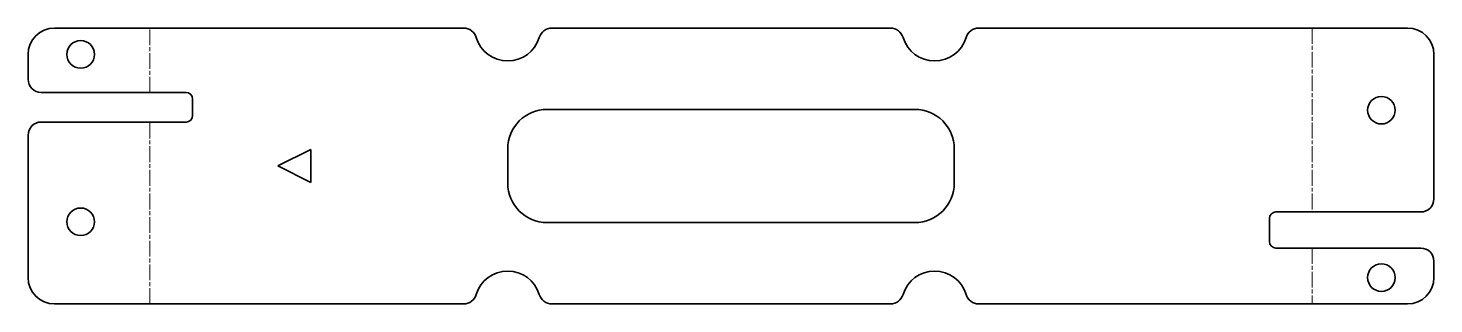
# Model space of a CAD drawing. Header units: inches. Extents: x 0 to 214, y 0 to 42.
import ezdxf

# ---------------------------------------------------------------- set-up
doc = ezdxf.new("R2010")
doc.units = ezdxf.units.IN
doc.header["$MEASUREMENT"] = 0
doc.linetypes.add('Chain', pattern=[13.68, 9.12, -1.14, 2.28, -1.14])
doc.layers.add('SIMUMAK Bend Centerline (ISO)', color=7, linetype='Chain', lineweight=9)
doc.layers.add('SIMUMAK Visible (ISO)', color=7, linetype='Continuous', lineweight=35)

# ---------------------------------------------------------------- blocks, each defined once
blk = doc.blocks.new('PC-SMT-05-ANTRO01_Sheet_PC-SMT-05-ANTRO01 (desplegada)')
at = {"layer": 'SIMUMAK Bend Centerline (ISO)', "ltscale": 0.263158}
for p, q in [((-88.52, 11.2), (-88.52, 21)), ((88.52, 21), (88.52, -7)), ((-88.52, -21), (-88.52, 6.7)), ((88.52, -12.5), (88.52, -21))]:
    blk.add_line(p, q, dxfattribs=at)
at = {"layer": 'SIMUMAK Visible (ISO)'}
for p, q in [((-103.05, 21), (-40.71, 21)), ((-27.29, 21), (24.29, 21)), ((37.71, 21), (103.05, 21)), ((-107.05, 13.2), (-107.05, 17)), ((107.05, 17), (107.05, -5)), ((-105.05, 11.2), (-83, 11.2)), ((-82, 10.2), (-82, 7.7)), ((-28, 8.63), (28, 8.63)), ((-83, 6.7), (-105.05, 6.7)), ((-107.05, -17), (-107.05, 4.7)), ((-69, 0), (-64, 2.5)), ((-64, 2.5), (-64, -2.5)), ((-34, -2.62), (-34, 2.63)), ((34, 2.63), (34, -2.62)), ((-64, -2.5), (-69, 0)), ((82, -11.5), (82, -8)), ((83, -7), (105.05, -7)), ((28, -8.62), (-28, -8.62)), ((105.05, -12.5), (83, -12.5)), ((107.05, -14.5), (107.05, -17)), ((-40.71, -21), (-103.05, -21)), ((24.29, -21), (-27.29, -21)), ((103.05, -21), (37.71, -21))]:
    blk.add_line(p, q, dxfattribs=at)
for centre in [(-99.05, 17), (99.05, 8.5), (-99.05, -8.5), (99.05, -17)]:
    blk.add_circle(centre, 2.1, dxfattribs=at)
at = {"layer": 'SIMUMAK Visible (ISO)', "extrusion": (0, 0, -1)}
for centre, radius, start, end in [((103.05, 17), 4, 0, 90), ((40.71, 19), 2, 90, 163.3985), ((34, 21), 5, 196.6015, 343.3985), ((27.29, 19), 2, 16.6015, 90), ((-24.29, 19), 2, 90, 163.3985), ((-31, 21), 5, 196.6015, 343.3985), ((-37.71, 19), 2, 16.6015, 90), ((-103.05, 17), 4, 90, 180), ((105.05, 13.2), 2, 270, 0), ((105.05, 4.7), 2, 360, 90), ((-105.05, -5), 2, 180, 270), ((-105.05, -14.5), 2, 90, 180), ((103.05, -17), 4, 270, 0), ((34, -21), 5, 16.6015, 163.3985), ((-31, -21), 5, 16.6015, 163.3985), ((-103.05, -17), 4, 180, 270), ((40.71, -19), 2, 196.6015, 270), ((27.29, -19), 2, 270, 343.3985), ((-24.29, -19), 2, 196.6015, 270), ((-37.71, -19), 2, 270, 343.3985)]:
    blk.add_arc(centre, radius, start, end, dxfattribs=at)
at = {"layer": 'SIMUMAK Visible (ISO)'}
for centre, radius, start, end in [((-83, 10.2), 1, 360, 90), ((-28, 2.63), 6, 90, 180), ((28, 2.63), 6, 0, 90), ((-83, 7.7), 1, 270, 0), ((-28, -2.62), 6, 180, 270), ((28, -2.62), 6, 270, 0), ((83, -8), 1, 90, 180), ((83, -11.5), 1, 180, 270)]:
    blk.add_arc(centre, radius, start, end, dxfattribs=at)

msp = doc.modelspace()

# ---------------------------------------------------------------- block references
msp.add_blockref('PC-SMT-05-ANTRO01_Sheet_PC-SMT-05-ANTRO01 (desplegada)', (107.05, 21))

doc.saveas('drawing.dxf')
